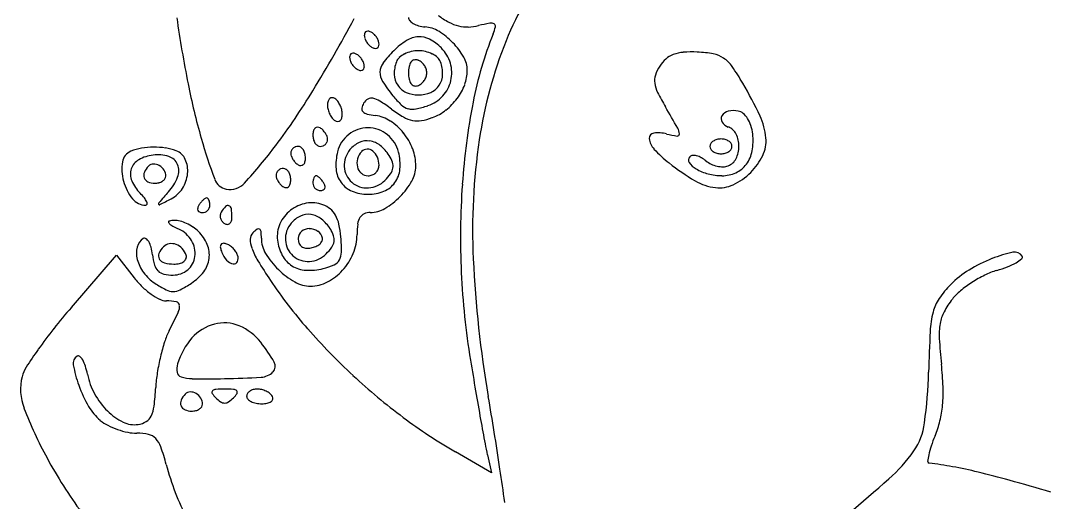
# Model space of a CAD drawing. Header units: millimetres. Extents: x 56222 to 3066687, y -650199 to -121287.
# Drawn here: x 140546.384 to 140548.127, y -185767.941 to -185767.122 of the extents above; entities that cross this region are included whole.
import ezdxf

# ---------------------------------------------------------------- set-up
doc = ezdxf.new("R2010")
doc.units = ezdxf.units.MM
doc.header["$MEASUREMENT"] = 0
doc.layers.add('$TD_AUDIT_GENERATED_(A0BDF17)', color=32, linetype='Continuous', lineweight=30)

msp = doc.modelspace()

# ---------------------------------------------------------------- linework, layer by layer
at = {"layer": '$TD_AUDIT_GENERATED_(A0BDF17)', "linetype": 'Continuous', "lineweight": 25, "ltscale": 2}
for p, q in [((140546.4704, -185767.6096), (140546.5469, -185767.5208)), ((140546.5469, -185767.5208), (140546.5773, -185767.5596)), ((140547.1844, -185767.8904), (140547.1231, -185767.855)), ((140547.1771, -185767.8599), (140547.1844, -185767.8904))]:
    msp.add_line(p, q, dxfattribs=at)
for centre, radius, start, end in [((140547.6478, -185767.3318), 0.4725, 139.4399, 158.2606), ((140548.9016, -185766.7897), 2.2759, 188.2802, 191.152), ((140544.4444, -185765.7616), 2.8506, 328.7212, 331.5653), ((140547.0513, -185767.1169), 0.00828, 180.0022, 221.7208), ((140547.0636, -185767.106), 0.0247, 221.7206, 240.2133), ((140547.0704, -185767.094), 0.0385, 240.2133, 254.9119), ((140547.1842, -185766.9907), 0.1527, 233.5254, 241.6159), ((140547.1459, -185767.0616), 0.0721, 241.6159, 255.7977), ((140547.2439, -185767.4562), 0.3353, 100.7662, 104.0914), ((140547.1833, -185767.1372), 0.0107, 60.5491, 100.766), ((140547.1863, -185767.132), 0.00463, 347.7958, 60.5492), ((140546.9773, -185767.1472), 0.00916, 153.1152, 180.0022), ((140546.9736, -185767.1454), 0.00501, 110.9073, 153.1151), ((140546.9742, -185767.147), 0.00673, 75.8431, 110.9072), ((140546.9717, -185767.1569), 0.017, 58.2847, 75.8433), ((140546.968, -185767.1629), 0.024, 43.5755, 58.2846), ((140546.9622, -185767.1684), 0.0321, 31.7196, 43.5754), ((140547.0755, -185767.0754), 0.0578, 254.9118, 265.7452), ((140547.0673, -185767.1843), 0.0514, 58.2123, 85.7452), ((140547.0282, -185767.2475), 0.1258, 44.0967, 58.2124), ((140547.1431, -185767.0728), 0.0605, 255.7977, 271.5017), ((140547.1425, -185767.0521), 0.0813, 271.5016, 284.0915), ((140547.7817, -185767.383), 0.6405, 158.1811, 169.0324), ((140547.1176, -185767.1171), 0.0748, 338.1812, 347.7958), ((140546.9841, -185767.1472), 0.016, 180.0022, 199.4895), ((140546.9972, -185767.1426), 0.0299, 199.4897, 211.7196), ((140546.999, -185767.1415), 0.0321, 211.7196, 223.5754), ((140546.9932, -185767.147), 0.024, 223.5755, 238.2846), ((140546.964, -185767.1673), 0.0299, 19.4897, 31.7196), ((140546.9839, -185767.1627), 0.00916, 333.1152, 0.0022), ((140546.9771, -185767.1627), 0.016, 0.0022, 19.4895), ((140547.107, -185767.2626), 0.1257, 122.2521, 135.0021), ((140547.0622, -185767.1917), 0.0419, 93.3064, 122.252), ((140547.0619, -185767.1861), 0.0363, 61.6384, 93.3064), ((140547.0383, -185767.2297), 0.0859, 45.0021, 61.6383), ((140547.0297, -185767.246), 0.1237, 29.8953, 44.0968), ((140547.9114, -185767.437), 0.7563, 158.2607, 171.4914), ((140546.9523, -185767.1847), 0.00916, 153.1152, 180.0022), ((140546.9486, -185767.1828), 0.00501, 110.9073, 153.1151), ((140546.9492, -185767.1844), 0.00673, 75.8431, 110.9072), ((140546.9467, -185767.1944), 0.017, 58.2847, 75.8433), ((140546.943, -185767.2004), 0.024, 43.5755, 58.2846), ((140546.9895, -185767.153), 0.017, 238.2847, 255.8433), ((140546.987, -185767.1629), 0.00673, 255.8431, 290.9072), ((140546.9876, -185767.1646), 0.00501, 290.9073, 333.1151), ((140547.1589, -185767.3145), 0.1992, 135.0021, 142.9932), ((140547.0553, -185767.2167), 0.042, 116.5673, 131.4122), ((140547.0597, -185767.2255), 0.0517, 103.1341, 116.5672), ((140547.0601, -185767.227), 0.0533, 90.0022, 103.1342), ((140547.0601, -185767.227), 0.0533, 76.8701, 90.0021), ((140547.0604, -185767.2255), 0.0517, 63.4371, 76.8702), ((140547.0648, -185767.2167), 0.042, 48.5921, 63.437), ((140547.056, -185767.2121), 0.0609, 16.552, 45.0022), ((140547.5072, -185767.2183), 0.0408, 110.4792, 131.3253), ((140547.5144, -185767.2376), 0.0614, 94.2244, 110.4792), ((140547.5255, -185767.3877), 0.212, 87.7582, 94.2243), ((140547.5264, -185767.3647), 0.1889, 79.446, 87.7582), ((140547.5526, -185767.2241), 0.0459, 55.6793, 79.446), ((140546.9592, -185767.1847), 0.016, 180.0022, 199.4895), ((140546.9722, -185767.1801), 0.0299, 199.4897, 211.7196), ((140546.9741, -185767.1789), 0.0321, 211.7196, 223.5754), ((140546.9372, -185767.2059), 0.0321, 31.7196, 43.5754), ((140546.939, -185767.2048), 0.0299, 19.4897, 31.7196), ((140546.9521, -185767.2002), 0.016, 0.0022, 19.4895), ((140547.0205, -185767.2102), 0.0258, 142.9932, 179.0221), ((140547.074, -185767.2122), 0.0551, 159.0085, 181.7029), ((140547.0397, -185767.199), 0.0183, 131.4122, 159.0085), ((140547.0633, -185767.2044), 0.0196, 144.4644, 168.6128), ((140547.0556, -185767.1989), 0.0102, 108.4132, 144.4645), ((140547.0556, -185767.1987), 0.00986, 71.5672, 108.4132), ((140547.0525, -185767.2078), 0.0195, 51.4767, 71.5671), ((140547.0481, -185767.2133), 0.0265, 35.5398, 51.4767), ((140547.048, -185767.2134), 0.0267, 19.6578, 35.5399), ((140547.0805, -185767.199), 0.0183, 20.9957, 48.592), ((140547.0461, -185767.2122), 0.0551, 358.3014, 20.9958), ((140547.0593, -185767.2111), 0.0574, 346.8044, 16.5519), ((140547.0974, -185767.2071), 0.0456, 0.0022, 29.8953), ((140547.5165, -185767.2288), 0.0548, 131.3253, 148.0169), ((140547.5459, -185767.234), 0.0579, 35.2987, 55.6793), ((140546.9683, -185767.1845), 0.024, 223.5755, 238.2846), ((140546.9646, -185767.1905), 0.017, 238.2847, 255.8433), ((140546.962, -185767.2004), 0.00673, 255.8431, 290.9072), ((140546.9627, -185767.202), 0.00501, 290.9073, 333.1151), ((140546.959, -185767.2002), 0.00916, 333.1152, 0.0022), ((140547.0234, -185767.2102), 0.0288, 179.0221, 212.4494), ((140547.0538, -185767.2128), 0.0348, 181.7029, 213.6921), ((140547.0968, -185767.2112), 0.0537, 168.6129, 180.0021), ((140547.0968, -185767.2112), 0.0537, 180.0022, 191.3914), ((140547.0542, -185767.2112), 0.0201, 0.0022, 19.6577), ((140547.0542, -185767.2112), 0.0201, 340.3466, 0.0021), ((140547.0664, -185767.2128), 0.0348, 326.3121, 358.3014), ((140547.0743, -185767.2071), 0.0687, 339.4724, 0.0021), ((140547.491, -185767.2246), 0.0298, 161.6214, 187.9095), ((140547.531, -185767.2379), 0.072, 148.0169, 161.6215), ((140547.285, -185767.4187), 0.3774, 30.1971, 35.2988), ((140547.7496, -185767.0168), 1.1017, 191.152, 196.0931), ((140547.2219, -185767.084), 0.2639, 212.4493, 219.001), ((140547.053, -185767.2133), 0.0339, 213.6922, 246.2214), ((140547.0633, -185767.2179), 0.0196, 191.3915, 215.5399), ((140547.0556, -185767.2234), 0.0102, 215.5398, 251.5911), ((140547.0556, -185767.2237), 0.00986, 251.591, 288.4371), ((140547.0525, -185767.2146), 0.0195, 288.4372, 308.5275), ((140547.0481, -185767.209), 0.0265, 308.5276, 324.4645), ((140547.048, -185767.2089), 0.0267, 324.4644, 340.3465), ((140547.0672, -185767.2133), 0.0339, 293.7829, 326.312), ((140547.0588, -185767.211), 0.058, 317.2309, 346.8044), ((140547.0488, -185767.1976), 0.096, 323.4954, 339.4724), ((140547.5127, -185767.2216), 0.0517, 187.9095, 206.2824), ((140547.0011, -185767.5839), 0.7059, 25.0952, 30.1971), ((140545.9074, -185766.6503), 1.1388, 323.0776, 328.7212), ((140547.1353, -185767.1541), 0.1526, 219.001, 226.8383), ((140547.0601, -185767.1972), 0.0515, 246.2214, 270.0022), ((140547.0601, -185767.1972), 0.0515, 270.0021, 293.7828), ((140547.0555, -185767.2079), 0.0625, 289.2765, 317.231), ((140547.8024, -185767.0785), 0.3748, 206.2824, 210.5433), ((140546.9298, -185767.2659), 0.0242, 164.1432, 180.002), ((140546.9384, -185767.2659), 0.0328, 180.0022, 193.6556), ((140546.9154, -185767.2618), 0.00915, 131.4134, 164.1433), ((140546.9132, -185767.2594), 0.00591, 88.3507, 131.4133), ((140546.9131, -185767.263), 0.00955, 58.2846, 88.3507), ((140546.9088, -185767.2701), 0.0178, 37.4399, 58.2847), ((140546.8938, -185767.2815), 0.0366, 25.2758, 37.4399), ((140546.8902, -185767.2832), 0.0407, 13.6556, 25.2758), ((140546.9862, -185767.2749), 0.0227, 147.9744, 170.0904), ((140546.985, -185767.2741), 0.0213, 120.5216, 147.9744), ((140546.9803, -185767.266), 0.0119, 78.0998, 120.5217), ((140546.9754, -185767.2891), 0.0355, 57.3115, 78.0997), ((140546.7994, -185767.5633), 0.3614, 53.5254, 57.3116), ((140547.0502, -185767.2449), 0.0282, 226.8382, 254.2215), ((140547.025, -185767.1209), 0.1547, 281.5152, 289.2765), ((140547.0442, -185767.1942), 0.1016, 307.9777, 323.4953), ((140548.287, -185767.4809), 1.1552, 169.0323, 176.0102), ((140546.9461, -185767.264), 0.0407, 193.6556, 205.2758), ((140546.9424, -185767.2658), 0.0366, 205.2758, 217.4399), ((140546.8978, -185767.2813), 0.0328, 0.0022, 13.6556), ((140546.9065, -185767.2813), 0.0242, 344.1432, 0.002), ((140546.9706, -185767.2721), 0.00691, 170.0904, 223.69), ((140546.9766, -185767.2665), 0.0151, 223.69, 255.6801), ((140547.002, -185767.1667), 0.1181, 255.6801, 262.7052), ((140546.9793, -185767.3439), 0.0606, 57.0381, 82.7051), ((140547.1465, -185767.0938), 0.2225, 233.5255, 239.7843), ((140547.0608, -185767.241), 0.0522, 239.7843, 258.1597), ((140547.0503, -185767.2447), 0.0283, 254.2216, 281.5152), ((140547.0521, -185767.2042), 0.0889, 290.8189, 307.9776), ((140545.015, -185768.7233), 2.8616, 29.7064, 30.5433), ((140547.5838, -185767.2893), 0.00962, 148.2437, 214.0973), ((140547.5904, -185767.2933), 0.0173, 103.1126, 148.2437), ((140547.5957, -185767.3161), 0.0407, 79.2731, 103.1127), ((140547.5998, -185767.2944), 0.0186, 49.8052, 79.2731), ((140547.5875, -185767.309), 0.0377, 32.4238, 49.8053), ((140547.5405, -185767.3313), 0.1103, 4.9905, 25.0952), ((140546.8884, -185767.3095), 0.00595, 89.9762, 133.2606), ((140546.8884, -185767.3125), 0.00903, 58.2846, 89.9762), ((140546.9275, -185767.2772), 0.0178, 217.4399, 238.2847), ((140546.9232, -185767.2842), 0.00955, 238.2846, 268.3507), ((140546.9231, -185767.2879), 0.00591, 268.3507, 311.4133), ((140546.9209, -185767.2855), 0.00915, 311.4134, 344.1433), ((140546.961, -185767.3722), 0.0943, 38.6119, 57.0381), ((140547.0583, -185767.2526), 0.0403, 258.1597, 279.8079), ((140547.0482, -185767.1942), 0.0996, 279.8078, 290.8189), ((140547.5946, -185767.282), 0.0227, 214.0974, 249.0085), ((140547.5777, -185767.3262), 0.0247, 26.3475, 69.0085), ((140547.5753, -185767.3167), 0.052, 17.7446, 32.4238), ((140547.5537, -185767.3236), 0.0748, 6.5631, 17.7445), ((140546.9071, -185767.3166), 0.0264, 164.871, 180.0021), ((140546.9109, -185767.3166), 0.0302, 180.0022, 194.258), ((140546.8911, -185767.3123), 0.00984, 133.2606, 164.8711), ((140546.8799, -185767.3263), 0.0253, 44.3651, 58.2846), ((140546.8751, -185767.331), 0.0319, 32.6795, 44.3651), ((140546.8776, -185767.3294), 0.029, 20.4918, 32.6794), ((140546.8912, -185767.3243), 0.0145, 0.0021, 20.4918), ((140546.9748, -185767.3583), 0.0539, 128.0938, 165.9128), ((140546.9741, -185767.3574), 0.0528, 89.6827, 128.0938), ((140546.9741, -185767.3579), 0.0533, 51.5047, 89.6827), ((140546.9732, -185767.3591), 0.0547, 14.0914, 51.5047), ((140546.9556, -185767.3765), 0.1012, 20.8448, 38.6118), ((140547.4607, -185767.322), 0.00851, 96.7608, 184.9174), ((140547.4667, -185767.3723), 0.0592, 75.3472, 96.7609), ((140547.5185, -185767.1743), 0.1455, 255.3471, 262.4305), ((140547.4998, -185767.315), 0.00358, 262.4305, 2.6069), ((140547.4819, -185767.3158), 0.0215, 2.6069, 29.7063), ((140547.558, -185767.3359), 0.0466, 359.8016, 26.3475), ((140547.5321, -185767.3261), 0.0965, 349.4794, 6.5631), ((140546.6111, -185767.4622), 0.1248, 90.5158, 99.9203), ((140546.6111, -185767.4621), 0.1247, 81.1075, 90.5157), ((140547.6459, -185767.0467), 0.9938, 196.0931, 200.3344), ((140546.1501, -185766.8327), 0.8352, 317.3755, 323.0776), ((140546.8555, -185767.3487), 0.0126, 111.254, 133.2605), ((140546.8557, -185767.3492), 0.0132, 90.0022, 111.2539), ((140546.8557, -185767.3444), 0.00832, 55.065, 90.0022), ((140546.8518, -185767.35), 0.0151, 32.6794, 55.0652), ((140546.9024, -185767.3188), 0.0215, 194.258, 212.6794), ((140546.897, -185767.3222), 0.0151, 212.6794, 235.0652), ((140546.8932, -185767.3278), 0.00832, 235.065, 270.0022), ((140546.8932, -185767.3229), 0.0132, 270.0022, 291.2539), ((140546.8934, -185767.3235), 0.0126, 291.254, 313.2605), ((140546.8938, -185767.324), 0.0119, 313.2605, 335.9284), ((140546.8947, -185767.3243), 0.011, 335.9285, 0.0022), ((140546.9784, -185767.3704), 0.0451, 114.797, 140.3119), ((140546.9728, -185767.3583), 0.0317, 81.6038, 114.797), ((140546.972, -185767.3638), 0.0373, 51.4999, 81.6039), ((140546.9532, -185767.3874), 0.0675, 32.2025, 51.5), ((140548.1914, -185767.4788), 1.0394, 171.4914, 182.6619), ((140547.4819, -185767.3202), 0.0298, 184.9174, 223.3227), ((140547.5638, -185767.3361), 0.00858, 146.2837, 180.0021), ((140547.5638, -185767.3361), 0.00858, 180.0022, 213.7206), ((140547.5689, -185767.3394), 0.0147, 123.6923, 146.2836), ((140547.572, -185767.3442), 0.0203, 104.8445, 123.6923), ((140547.574, -185767.3515), 0.028, 90.002, 104.8445), ((140547.574, -185767.3515), 0.028, 75.1598, 90.0022), ((140547.5759, -185767.3442), 0.0203, 56.312, 75.1598), ((140547.5791, -185767.3394), 0.0147, 33.7206, 56.312), ((140547.5841, -185767.3361), 0.00858, 0.0022, 33.7206), ((140547.5841, -185767.3361), 0.00858, 326.2837, 0.0021), ((140547.5578, -185767.3359), 0.0468, 333.3268, 359.8016), ((140547.5935, -185767.3267), 0.0571, 334.3589, 4.9904), ((140546.5803, -185767.3661), 0.0234, 111.9766, 171.093), ((140546.605, -185767.4275), 0.0896, 99.9203, 111.9766), ((140546.6165, -185767.4147), 0.0642, 96.5839, 119.284), ((140546.6167, -185767.4159), 0.0655, 72.9717, 96.584), ((140546.6166, -185767.4269), 0.0892, 69.0085, 81.1075), ((140546.6289, -185767.3761), 0.0238, 22.8543, 72.9717), ((140546.6386, -185767.3697), 0.0279, 24.5049, 69.0086), ((140546.8542, -185767.3478), 0.011, 155.9285, 180.0022), ((140546.8577, -185767.3478), 0.0145, 180.0021, 200.4918), ((140546.8713, -185767.3428), 0.029, 200.4918, 212.6794), ((140546.855, -185767.3482), 0.0119, 133.2605, 155.9284), ((140546.8464, -185767.3534), 0.0215, 14.258, 32.6794), ((140546.8379, -185767.3556), 0.0302, 0.0022, 14.258), ((140546.8418, -185767.3556), 0.0264, 344.871, 0.0021), ((140547.0106, -185767.3673), 0.0907, 165.9129, 184.5627), ((140546.9762, -185767.3686), 0.0422, 140.312, 182.6108), ((140546.9834, -185767.3645), 0.0279, 135.0021, 164.3642), ((140546.973, -185767.3542), 0.0133, 90.9181, 135.0022), ((140546.9731, -185767.3564), 0.0156, 51.6881, 90.9181), ((140546.9671, -185767.3639), 0.0251, 22.4072, 51.6882), ((140546.9572, -185767.3681), 0.0359, 0.0021, 22.4072), ((140546.9632, -185767.3811), 0.0557, 18.9289, 32.2026), ((140546.9408, -185767.3672), 0.0882, 355.1132, 14.0914), ((140546.9738, -185767.3696), 0.0818, 0.0021, 20.8448), ((140547.6399, -185767.1712), 0.247, 223.3226, 231.4152), ((140547.5263, -185767.3591), 0.00759, 135.0022, 214.3843), ((140547.5262, -185767.359), 0.00744, 94.057, 135.0021), ((140547.5272, -185767.3735), 0.0221, 75.8335, 94.0572), ((140547.5243, -185767.385), 0.0339, 61.2275, 75.8335), ((140547.5166, -185767.3992), 0.05, 50.312, 61.2275), ((140547.5689, -185767.3327), 0.0147, 213.7206, 236.312), ((140547.572, -185767.328), 0.0203, 236.312, 255.1598), ((140547.574, -185767.3206), 0.028, 255.1598, 270.0022), ((140547.574, -185767.3206), 0.028, 270.002, 284.8445), ((140547.5759, -185767.328), 0.0203, 284.8445, 303.6923), ((140547.5791, -185767.3327), 0.0147, 303.6923, 326.2836), ((140547.5728, -185767.3336), 0.0551, 323.487, 349.4794), ((140547.5499, -185767.3057), 0.1055, 315.0022, 334.3589), ((140546.6337, -185767.3744), 0.0775, 171.093, 195.4042), ((140546.5988, -185767.3831), 0.028, 119.284, 161.4592), ((140546.6245, -185767.3929), 0.0327, 135.0022, 156.6813), ((140546.6102, -185767.3786), 0.0125, 91.7217, 135.0021), ((140546.6104, -185767.385), 0.0189, 59.9601, 91.7218), ((140546.6083, -185767.3886), 0.023, 31.7451, 59.9599), ((140546.6248, -185767.3778), 0.0282, 337.9115, 22.8543), ((140546.6217, -185767.3774), 0.0464, 354.1356, 24.5049), ((140546.8737, -185767.3412), 0.0319, 212.6795, 224.3651), ((140546.869, -185767.3458), 0.0253, 224.3651, 238.2846), ((140546.8604, -185767.3596), 0.00903, 238.2846, 269.9762), ((140546.8604, -185767.3627), 0.00595, 269.9762, 313.2606), ((140546.8578, -185767.3599), 0.00984, 313.2606, 344.8711), ((140546.9715, -185767.3688), 0.0375, 182.6109, 228.784), ((140546.9824, -185767.3642), 0.0269, 164.3642, 194.5913), ((140546.9771, -185767.3656), 0.0215, 194.5913, 229.1984), ((140546.9759, -185767.3681), 0.0172, 336.4302, 0.0021), ((140546.9935, -185767.369), 0.0234, 324.7796, 350.5263), ((140546.9968, -185767.3696), 0.0201, 350.5263, 18.9289), ((140547.004, -185767.3696), 0.0515, 330.5853, 0.0022), ((140547.7222, -185767.068), 0.3789, 231.4151, 239.5062), ((140547.55, -185767.3429), 0.0363, 214.3844, 239.5307), ((140547.5739, -185767.3301), 0.0397, 230.3119, 245.0736), ((140547.5783, -185767.3205), 0.0503, 245.0736, 257.44), ((140547.5774, -185767.3246), 0.0461, 257.44, 270.3049), ((140547.5775, -185767.3463), 0.0244, 270.3049, 290.9958), ((140547.5773, -185767.3457), 0.025, 290.9957, 333.3268), ((140547.5805, -185767.3393), 0.0456, 294.3796, 323.4869), ((140546.5994, -185767.3833), 0.0287, 161.4592, 203.0026), ((140546.6061, -185767.385), 0.0127, 156.6813, 200.4648), ((140546.6053, -185767.3853), 0.0118, 200.4648, 246.3377), ((140546.6112, -185767.3868), 0.0197, 0.0021, 31.7452), ((140546.6231, -185767.3868), 0.00769, 324.3521, 0.0021), ((140546.5707, -185767.3558), 0.0866, 318.4101, 337.9115), ((140546.6095, -185767.3761), 0.0587, 327.6882, 354.1357), ((140546.8292, -185767.3853), 0.011, 155.9285, 180.0022), ((140546.8327, -185767.3853), 0.0145, 180.0021, 200.4918), ((140546.8463, -185767.3802), 0.029, 200.4918, 212.6794), ((140546.8301, -185767.3857), 0.0119, 133.2605, 155.9284), ((140546.8305, -185767.3862), 0.0126, 111.254, 133.2605), ((140546.8307, -185767.3867), 0.0132, 90.0022, 111.2539), ((140546.8307, -185767.3819), 0.00832, 55.065, 90.0022), ((140546.8268, -185767.3874), 0.0151, 32.6794, 55.0652), ((140546.8215, -185767.3909), 0.0215, 14.258, 32.6794), ((140546.813, -185767.393), 0.0302, 0.0022, 14.258), ((140546.898, -185767.3966), 0.0171, 156.2054, 170.3439), ((140546.8916, -185767.3938), 0.0101, 137.6504, 156.2054), ((140546.8862, -185767.3889), 0.00285, 90.0021, 137.6504), ((140546.8862, -185767.3907), 0.00464, 55.4493, 90.0021), ((140546.8721, -185767.4112), 0.0295, 46.644, 55.4492), ((140546.8659, -185767.4177), 0.0385, 38.4797, 46.6439), ((140546.9657, -185767.3708), 0.0457, 184.5627, 215.6952), ((140546.9744, -185767.3688), 0.0172, 229.1983, 270.0022), ((140546.9744, -185767.3667), 0.0193, 270.0021, 291.7121), ((140546.9745, -185767.3672), 0.0188, 291.7122, 313.8525), ((140546.975, -185767.3676), 0.0182, 313.8525, 336.4303), ((140546.9423, -185767.3329), 0.0861, 315.0022, 324.7796), ((140546.9832, -185767.3708), 0.0456, 324.0139, 355.1131), ((140547.573, -185767.3037), 0.0817, 239.5307, 255.3759), ((140547.5762, -185767.2914), 0.0944, 255.3758, 269.5898), ((140547.576, -185767.3294), 0.0565, 269.5897, 294.3796), ((140547.5498, -185767.3057), 0.1056, 295.2222, 315.0021), ((140546.6408, -185767.3725), 0.0849, 195.4042, 218.4052), ((140546.6349, -185767.3682), 0.0672, 203.0026, 225.0021), ((140546.6121, -185767.3698), 0.0288, 246.3377, 270.0021), ((140546.6121, -185767.3688), 0.0298, 270.0021, 283.9307), ((140546.6142, -185767.3774), 0.0209, 283.9307, 302.1032), ((140546.6177, -185767.3829), 0.0144, 302.1031, 324.3522), ((140546.6172, -185767.381), 0.0496, 297.6905, 327.6881), ((140546.7384, -185767.3831), 0.0259, 200.3343, 258.9681), ((140546.7399, -185767.3755), 0.0337, 258.9681, 317.3756), ((140546.8487, -185767.3787), 0.0319, 212.6795, 224.3651), ((140546.844, -185767.3833), 0.0253, 224.3651, 238.2846), ((140546.8355, -185767.3971), 0.00903, 238.2846, 269.9762), ((140546.8355, -185767.4002), 0.00595, 269.9762, 313.2606), ((140546.8328, -185767.3974), 0.00984, 313.2606, 344.8711), ((140546.8168, -185767.393), 0.0264, 344.871, 0.0021), ((140546.9092, -185767.3985), 0.0285, 170.3439, 180.0021), ((140546.8924, -185767.3985), 0.0117, 180.0022, 203.9906), ((140546.8932, -185767.3982), 0.0127, 203.9905, 226.6438), ((140546.8937, -185767.3977), 0.0133, 226.6439, 248.6737), ((140546.8573, -185767.4246), 0.0496, 31.7197, 38.4798), ((140546.8961, -185767.4052), 0.00534, 294.8786, 336.2055), ((140546.886, -185767.4068), 0.0157, 12.8337, 31.7196), ((140546.8951, -185767.4048), 0.00647, 336.2055, 12.8338), ((140546.9628, -185767.373), 0.0421, 215.6952, 248.4482), ((140546.9725, -185767.3677), 0.039, 228.784, 273.8309), ((140546.9721, -185767.3627), 0.044, 273.8309, 315.0021), ((140546.9858, -185767.3727), 0.0424, 291.5206, 324.0138), ((140546.9383, -185767.3325), 0.127, 315.5881, 330.5853), ((140548.4302, -185767.4909), 1.2987, 176.0102, 182.6352), ((140547.5748, -185767.3184), 0.0884, 239.5062, 263.3604), ((140547.571, -185767.3507), 0.0558, 263.3604, 295.2222), ((140546.5968, -185767.4074), 0.0286, 218.4053, 270.0021), ((140546.5143, -185767.4889), 0.1034, 39.1825, 45.002), ((140546.5706, -185767.443), 0.0307, 24.8244, 39.1825), ((140549.3704, -185769.8406), 3.6567, 138.4101, 138.7967), ((140545.533, -185765.3152), 2.3826, 297.1602, 297.6905), ((140546.7144, -185767.4487), 0.0295, 124.555, 133.3603), ((140546.7003, -185767.4282), 0.00464, 90.0021, 124.555), ((140546.7003, -185767.4264), 0.00285, 42.3539, 90.0021), ((140546.6949, -185767.4313), 0.0101, 23.7989, 42.3539), ((140546.8939, -185767.3972), 0.0139, 248.6738, 270.0021), ((140546.8939, -185767.4005), 0.0105, 270.0022, 294.8786), ((140546.9744, -185767.3436), 0.0737, 248.4482, 270.0021), ((140546.9744, -185767.3437), 0.0736, 270.0021, 291.5206), ((140546.9391, -185767.3333), 0.1259, 300.5409, 315.5881), ((140546.5968, -185767.4338), 0.00228, 270.0022, 349.1066), ((140546.5924, -185767.4329), 0.00673, 349.1066, 24.8245), ((140546.621, -185767.4334), 0.00244, 138.7965, 202.2118), ((140546.62, -185767.4339), 0.00137, 202.2121, 297.1603), ((140546.6914, -185767.4422), 0.00647, 167.1704, 203.7988), ((140546.7004, -185767.4443), 0.0157, 148.2847, 167.1706), ((140546.7292, -185767.4621), 0.0496, 141.5245, 148.2846), ((140546.7206, -185767.4552), 0.0385, 133.3604, 141.5246), ((140546.6932, -185767.4357), 0.0127, 313.3605, 336.0138), ((140546.6885, -185767.4341), 0.0171, 9.6604, 23.7988), ((140546.6941, -185767.436), 0.0117, 336.0137, 0.0021), ((140546.6773, -185767.436), 0.0285, 0.0022, 9.6604), ((140546.7762, -185767.4793), 0.0602, 136.7259, 148.2846), ((140546.7362, -185767.4415), 0.00511, 66.6854, 136.7259), ((140546.7355, -185767.4431), 0.0068, 9.0307, 66.6853), ((140546.6574, -185767.4555), 0.0859, 0.0022, 9.0308), ((140546.8803, -185767.4928), 0.061, 100.2139, 127.9448), ((140546.8791, -185767.486), 0.0541, 69.8503, 100.2139), ((140546.8829, -185767.4756), 0.043, 50.5464, 69.8503), ((140546.8865, -185767.4712), 0.0374, 29.0888, 50.5464), ((140546.9783, -185767.3997), 0.0488, 270.0021, 300.5409), ((140546.6904, -185767.4427), 0.00534, 203.7988, 245.1257), ((140546.6926, -185767.438), 0.0105, 245.1257, 270.0021), ((140546.6926, -185767.4346), 0.0139, 270.0021, 291.3305), ((140546.6928, -185767.4352), 0.0133, 291.3306, 313.3603), ((140546.7371, -185767.4544), 0.0139, 173.0254, 195.7963), ((140546.7357, -185767.4542), 0.0125, 148.2847, 173.0254), ((140546.7382, -185767.4541), 0.015, 195.7962, 217.6165), ((140546.7174, -185767.4555), 0.0259, 344.5712, 0.0021), ((140546.8799, -185767.4923), 0.0604, 127.9449, 155.8576), ((140546.8785, -185767.4954), 0.0451, 114.797, 140.3119), ((140546.8729, -185767.4832), 0.0317, 81.6038, 114.797), ((140546.8721, -185767.4887), 0.0373, 51.4999, 81.6039), ((140546.8532, -185767.5124), 0.0675, 32.2025, 51.5), ((140546.8699, -185767.4805), 0.0564, 12.2933, 29.0888), ((140546.985, -185767.4715), 0.0285, 148.878, 172.8007), ((140546.9737, -185767.4647), 0.0152, 113.2746, 148.878), ((140546.9783, -185767.4754), 0.0269, 90.0021, 113.2746), ((140546.6373, -185767.4647), 0.00183, 102.068, 207.8595), ((140546.6441, -185767.4611), 0.00955, 207.8597, 241.7604), ((140546.6476, -185767.5131), 0.0513, 92.3111, 102.0682), ((140546.8046, -185767.1624), 0.3487, 241.7604, 244.2911), ((140546.6468, -185767.4926), 0.0308, 74.5452, 92.3111), ((140546.6314, -185767.522), 0.0504, 30.8906, 64.2911), ((140546.6357, -185767.5328), 0.0725, 65.1726, 74.5451), ((140546.6326, -185767.5395), 0.0798, 56.1332, 65.1726), ((140546.6434, -185767.5234), 0.0605, 45.002, 56.1332), ((140546.7391, -185767.4534), 0.0161, 217.6165, 238.2846), ((140546.7355, -185767.4591), 0.00939, 238.2848, 269.2846), ((140546.7355, -185767.4625), 0.00602, 269.2845, 312.4906), ((140546.733, -185767.4598), 0.0097, 312.4906, 344.5711), ((140546.8227, -185767.5271), 0.0622, 126.2097, 135.0021), ((140546.7881, -185767.4799), 0.00375, 58.2593, 126.2097), ((140546.7873, -185767.4813), 0.00543, 5.8549, 58.2592), ((140546.8727, -185767.489), 0.0525, 155.8577, 186.8626), ((140546.8762, -185767.4935), 0.0422, 140.312, 182.6108), ((140546.8748, -185767.4974), 0.0216, 90.2397, 128.9675), ((140546.8748, -185767.5013), 0.0254, 55.3133, 90.2397), ((140546.8633, -185767.506), 0.0557, 18.9289, 32.2026), ((140546.7599, -185767.5044), 0.169, 4.887, 12.2932), ((140547.0995, -185767.486), 0.1438, 172.8006, 180.0022), ((140546.6047, -185767.5125), 0.0232, 121.7196, 166.4368), ((140546.5948, -185767.4965), 0.00439, 56.2441, 121.7197), ((140546.589, -185767.5052), 0.0148, 29.7078, 56.2442), ((140546.6359, -185767.5309), 0.0711, 23.1982, 45.0022), ((140546.7895, -185767.4939), 0.0153, 135.0022, 179.2962), ((140546.8158, -185767.4942), 0.0416, 179.2962, 200.3414), ((140546.6823, -185767.4921), 0.1109, 0.0021, 5.8549), ((140546.8435, -185767.4921), 0.0503, 180.0022, 210.9768), ((140546.8946, -185767.4864), 0.0745, 186.8626, 207.8998), ((140546.8716, -185767.4937), 0.0375, 182.6109, 228.784), ((140546.8706, -185767.4922), 0.0149, 128.9675, 180.0022), ((140546.8792, -185767.4922), 0.0235, 180.0021, 200.6386), ((140546.8787, -185767.4957), 0.0187, 11.3074, 55.3133), ((140546.8895, -185767.4935), 0.00755, 332.0378, 11.3074), ((140546.8969, -185767.4945), 0.0201, 350.5263, 18.9289), ((140546.6454, -185767.5142), 0.2839, 359.688, 4.887), ((140546.8718, -185767.486), 0.0839, 337.6741, 0.0022), ((140546.6242, -185767.5172), 0.0433, 166.4369, 194.5327), ((140546.5683, -185767.517), 0.0387, 14.3959, 29.7077), ((140546.5139, -185767.531), 0.0948, 6.5595, 14.3959), ((140546.6531, -185767.5327), 0.0369, 135.0022, 156.3117), ((140546.6397, -185767.5193), 0.018, 99.5592, 135.0022), ((140546.6404, -185767.5235), 0.0222, 69.2766, 99.5591), ((140546.6385, -185767.5283), 0.0275, 42.5338, 69.2766), ((140546.6355, -185767.5311), 0.0316, 18.4371, 42.5338), ((140546.6385, -185767.5178), 0.0422, 352.7206, 30.8906), ((140546.6599, -185767.5206), 0.045, 352.4676, 23.1982), ((140546.7318, -185767.5067), 0.0083, 153.9503, 190.6143), ((140546.7685, -185767.4998), 0.0456, 190.6144, 200.9958), ((140546.728, -185767.5049), 0.00415, 96.2846, 153.9503), ((140546.729, -185767.5137), 0.013, 71.5671, 96.2847), ((140546.7253, -185767.5248), 0.0247, 55.8694, 71.5672), ((140546.7165, -185767.5377), 0.0404, 45.0104, 55.8695), ((140546.7165, -185767.5377), 0.0404, 34.1502, 45.0104), ((140546.8955, -185767.4647), 0.1266, 200.3415, 211.2456), ((140546.8691, -185767.496), 0.0128, 200.6387, 233.1925), ((140546.87, -185767.4949), 0.0142, 233.1925, 263.7365), ((140546.8718, -185767.4786), 0.0306, 263.7366, 280.9028), ((140546.8701, -185767.4699), 0.0394, 280.9029, 293.3849), ((140546.8754, -185767.4822), 0.026, 293.3848, 310.44), ((140546.8814, -185767.4892), 0.0168, 310.44, 332.0378), ((140546.8424, -185767.4578), 0.0861, 315.0022, 324.7796), ((140546.8936, -185767.494), 0.0234, 324.7796, 350.5263), ((140546.6447, -185767.5119), 0.0644, 194.5327, 216.884), ((140546.717, -185767.5076), 0.1096, 186.5594, 195.8779), ((140546.6288, -185767.522), 0.0105, 156.3116, 210.6667), ((140546.6321, -185767.5201), 0.0143, 210.6668, 255.0811), ((140546.6551, -185767.5226), 0.011, 305.1364, 337.6804), ((140546.6577, -185767.5237), 0.00817, 337.6805, 18.4371), ((140546.6453, -185767.5186), 0.0354, 310.0894, 352.7206), ((140546.6572, -185767.5203), 0.0477, 322.8152, 352.4676), ((140546.764, -185767.5015), 0.0408, 200.9958, 222.9612), ((140546.7492, -185767.5154), 0.0206, 222.9613, 259.633), ((140546.7295, -185767.5289), 0.0246, 18.437, 34.1502), ((140546.7385, -185767.5259), 0.0152, 337.2652, 18.4371), ((140547.5076, -185767.0933), 0.8425, 211.2456, 213.935), ((140546.9172, -185767.4478), 0.1362, 210.9768, 225.6966), ((140546.8694, -185767.4997), 0.046, 207.8998, 238.0893), ((140546.8725, -185767.4926), 0.039, 228.784, 273.8309), ((140546.8722, -185767.4876), 0.044, 273.8309, 315.0021), ((140546.9089, -185767.5195), 0.0194, 294.0091, 330.7234), ((140546.9019, -185767.5156), 0.0273, 330.7234, 359.688), ((140546.8581, -185767.4804), 0.0986, 317.899, 337.6741), ((140549.0321, -185767.4398), 1.881, 182.6619, 189.8271), ((140548.128, -185767.7619), 0.2532, 111.6928, 121.5926), ((140548.1153, -185767.7299), 0.2187, 101.9124, 111.6928), ((140548.0731, -185767.5302), 0.0146, 31.7197, 101.9123), ((140548.0438, -185767.478), 0.064, 299.6053, 309.8057), ((140548.0825, -185767.5244), 0.00362, 309.8056, 31.7196), ((140546.6337, -185767.5313), 0.023, 195.8779, 225.5263), ((140546.6317, -185767.5334), 0.0201, 225.5264, 257.9601), ((140546.6444, -185767.474), 0.062, 255.081, 270.0022), ((140546.6433, -185767.5163), 0.0384, 270.0022, 310.0893), ((140546.6444, -185767.4915), 0.0445, 270.0022, 282.6097), ((140546.6496, -185767.5149), 0.0205, 282.6096, 305.1363), ((140546.7466, -185767.5293), 0.00639, 259.6329, 337.2652), ((140546.9181, -185767.4469), 0.1375, 225.6966, 240.3644), ((140546.8719, -185767.4958), 0.0507, 238.0894, 266.5538), ((140546.8746, -185767.4497), 0.0968, 266.5538, 284.0914), ((140546.8706, -185767.4334), 0.1136, 284.0915, 294.0091), ((140546.8635, -185767.4852), 0.0914, 297.3059, 317.899), ((140548.0838, -185767.6901), 0.1689, 121.5926, 135.0022), ((140548.0815, -185767.6765), 0.1354, 106.6808, 116.0896), ((140547.9746, -185767.3197), 0.2372, 286.6807, 291.363), ((140548.0204, -185767.4369), 0.1113, 291.3629, 299.6054), ((140546.69, -185767.4714), 0.1431, 218.0495, 226.0695), ((140546.6534, -185767.5054), 0.0753, 216.884, 236.7683), ((140546.6433, -185767.4787), 0.076, 257.9601, 270.0022), ((140546.6291, -185767.4989), 0.083, 303.236, 322.8153), ((140547.492, -185767.1038), 0.8238, 213.935, 221.1673), ((140548.4103, -185767.4918), 1.2788, 182.6352, 189.3374), ((140548.1162, -185767.7473), 0.2142, 116.0897, 122.7621), ((140546.6833, -185767.4783), 0.1335, 226.0695, 234.5178), ((140546.7362, -185767.3789), 0.2265, 236.7683, 242.3918), ((140546.6433, -185767.5565), 0.026, 242.3918, 270.0022), ((140546.6433, -185767.5565), 0.026, 270.0021, 297.6124), ((140546.5504, -185767.3789), 0.2265, 297.6125, 303.2359), ((140546.8766, -185767.5198), 0.0536, 240.3644, 270.0022), ((140546.8766, -185767.5107), 0.0627, 270.0022, 297.3059), ((140548.0811, -185767.6874), 0.165, 135.0021, 145.7898), ((140548.0395, -185767.6525), 0.0922, 129.5333, 141.8136), ((140548.1109, -185767.7391), 0.2044, 122.7621, 129.5334), ((140546.6682, -185767.4996), 0.1074, 234.5177, 243.5971), ((140546.6318, -185767.5729), 0.0255, 243.5971, 270.0021), ((140546.6318, -185767.6856), 0.0872, 78.6659, 90.0021), ((140548.0044, -185767.6352), 0.0723, 145.7898, 165.773), ((140548.0792, -185767.6838), 0.1427, 141.8136, 152.1157), ((140547.3234, -185768.3437), 1.1254, 139.2844, 141.6694), ((140546.6476, -185767.6067), 0.00673, 5.2711, 78.6659), ((140546.6317, -185767.6082), 0.0226, 334.6181, 5.271), ((140548.0113, -185767.6479), 0.066, 152.1158, 170.4607), ((140545.7177, -185767.1745), 1.0343, 332.6577, 334.6181), ((140548.0999, -185767.6594), 0.1708, 165.773, 176.9876), ((140547.1195, -185768.1825), 0.8655, 141.6694, 144.5735), ((140546.7424, -185767.7043), 0.1192, 152.6578, 162.2968), ((140546.7324, -185767.7114), 0.0758, 104.5687, 138.7976), ((140546.7301, -185767.7026), 0.0667, 67.5512, 104.5687), ((140546.7209, -185767.725), 0.0909, 38.1907, 67.5512), ((140547.6641, -185766.9533), 1.0523, 221.1672, 227.1865), ((140550.4644, -185767.7839), 2.5385, 176.9875, 178.5503), ((140548.0602, -185767.6561), 0.1155, 170.4606, 183.2209), ((140546.952, -185767.7713), 0.3393, 162.2967, 166.7135), ((140546.7654, -185767.7403), 0.1197, 138.7975, 163.1093), ((140546.5741, -185767.8405), 0.2776, 29.7588, 38.1908), ((140548.808, -185767.614), 0.8645, 183.2209, 186.1147), ((140547.0787, -185768.1535), 0.8154, 144.5735, 147.1515), ((140546.4879, -185767.7047), 0.0144, 121.7196, 190.3106), ((140546.4823, -185767.6956), 0.00368, 48.0383, 121.7196), ((140546.4685, -185767.7109), 0.0243, 29.6074, 48.0384), ((140546.4413, -185767.7264), 0.0556, 17.7388, 29.6072), ((140546.979, -185767.7776), 0.367, 166.7134, 171.0514), ((140546.8033, -185767.7095), 0.0137, 314.9993, 29.7589), ((140555.5907, -185766.3112), 8.5556, 189.33737, 189.691), ((140546.4389, -185767.7404), 0.0538, 147.1515, 165.9128), ((140546.6863, -185767.6686), 0.2161, 190.3106, 199.8346), ((140546.374, -185767.7479), 0.1262, 11.3121, 17.7388), ((140546.8695, -185767.7604), 0.2562, 171.0513, 176.73), ((140546.6805, -185767.7146), 0.031, 163.1093, 189.952), ((140546.6598, -185767.7182), 0.00987, 189.9519, 252.5946), ((140546.7908, -185767.697), 0.0313, 273.6372, 314.9992), ((140547.1237, -185767.6993), 0.8032, 352.3696, 358.5503), ((140547.3869, -185767.7662), 0.5648, 2.2181, 6.1147), ((140546.4727, -185767.7489), 0.0886, 165.9128, 200.9807), ((140546.613, -185767.7001), 0.1175, 191.312, 208.7485), ((140546.6763, -185767.6655), 0.0651, 252.5947, 269.4933), ((140546.7002, -185764.9654), 2.7654, 269.4933, 270.6303), ((140546.7175, -185766.5441), 1.1865, 270.6303, 273.6372), ((140547.6736, -185766.943), 1.0664, 227.1864, 233.1688), ((140546.6961, -185767.6651), 0.2265, 199.8346, 209.8637), ((140546.6204, -185767.696), 0.126, 208.7485, 225.2915), ((140546.1086, -185767.7169), 0.506, 353.1299, 356.7299), ((140546.6727, -185767.7658), 0.0125, 91.7217, 135.0021), ((140546.6729, -185767.7722), 0.0189, 59.9601, 91.7218), ((140546.6708, -185767.7758), 0.023, 31.7451, 59.9599), ((140546.7126, -185767.7539), 0.0035, 135.0021, 213.1724), ((140546.7489, -185767.7302), 0.0468, 213.1724, 225.0021), ((140546.7165, -185767.7577), 0.00888, 94.1747, 135.0021), ((140546.7308, -185767.9542), 0.2059, 90.0021, 94.1747), ((140546.7308, -185767.9542), 0.2059, 85.8296, 90.0021), ((140546.7451, -185767.7577), 0.00888, 45.0022, 85.8296), ((140546.7127, -185767.7302), 0.0468, 315.0021, 326.8319), ((140546.7489, -185767.7539), 0.0035, 326.8319, 45.0022), ((140546.7771, -185767.7608), 0.00887, 147.5247, 180.0022), ((140546.7817, -185767.7637), 0.0143, 124.7617, 147.5246), ((140546.7845, -185767.7678), 0.0192, 105.4803, 124.7617), ((140546.7863, -185767.7741), 0.0258, 90.0022, 105.4803), ((140546.7863, -185767.7788), 0.0305, 75.8395, 90.0022), ((140546.7841, -185767.7872), 0.0391, 64.0977, 75.8395), ((140546.7856, -185767.7842), 0.0359, 51.8927, 64.0977), ((140546.7964, -185767.7704), 0.0183, 31.7197, 51.8928), ((140553.697, -185766.6346), 6.6345, 189.69093, 190.11881), ((140547.7054, -185767.7539), 0.246, 354.9669, 2.2181), ((140546.6686, -185767.7722), 0.0127, 156.6813, 200.4648), ((140546.687, -185767.7801), 0.0327, 135.0022, 156.6813), ((140546.6736, -185767.774), 0.0197, 0.0021, 31.7452), ((140546.6856, -185767.774), 0.00769, 324.3521, 0.0021), ((140546.7534, -185767.7257), 0.0532, 225.0022, 236.3674), ((140546.7308, -185767.7597), 0.0123, 236.3674, 270.0022), ((140546.7308, -185767.7597), 0.0123, 270.0021, 303.6368), ((140546.7081, -185767.7257), 0.0532, 303.6368, 315.0021), ((140546.7751, -185767.7608), 0.00683, 180.0021, 224.2833), ((140546.7846, -185767.7515), 0.0201, 224.2833, 244.0978), ((140546.7903, -185767.7399), 0.0331, 244.0978, 259.33), ((140546.794, -185767.7201), 0.0532, 259.33, 270.0022), ((140546.794, -185767.7243), 0.049, 270.0021, 280.964), ((140546.8, -185767.7554), 0.0173, 280.964, 304.7617), ((140546.8058, -185767.7638), 0.00709, 304.7616, 345.9033), ((140546.8068, -185767.764), 0.00614, 345.9032, 31.7196), ((140542.0238, -185768.6537), 5.2316, 9.1553, 9.827), ((140547.0423, -185767.5304), 0.6987, 200.9807, 208.6436), ((140546.5743, -185767.735), 0.086, 209.8636, 230.524), ((140546.6029, -185767.7137), 0.1011, 225.2916, 243.7822), ((140546.5571, -185767.771), 0.0542, 334.5323, 353.13), ((140546.6678, -185767.7725), 0.0118, 200.4648, 246.3377), ((140546.6746, -185767.757), 0.0288, 246.3377, 270.0021), ((140546.6746, -185767.756), 0.0298, 270.0021, 283.9307), ((140546.6767, -185767.7647), 0.0209, 283.9307, 302.1032), ((140546.6801, -185767.7701), 0.0144, 302.1031, 324.3522), ((140547.7682, -185767.7594), 0.183, 346.4072, 354.9669), ((140546.5646, -185767.7468), 0.0708, 230.524, 242.9007), ((140546.5776, -185767.7652), 0.0437, 243.7822, 278.3615), ((140546.5785, -185767.7715), 0.0373, 278.3615, 300.8128), ((140546.5865, -185767.7849), 0.0217, 300.8129, 334.5324), ((140547.5662, -185767.0864), 0.8872, 233.1688, 240.0358), ((140553.6618, -185766.6409), 6.5987, 190.11885, 190.48096), ((140547.8112, -185767.7914), 0.1096, 325.5097, 352.3696), ((140547.7817, -185767.7627), 0.1691, 337.3257, 346.4072), ((140546.5929, -185767.6915), 0.1329, 242.9006, 250.6232), ((140546.5934, -185767.6901), 0.1344, 250.6233, 258.317), ((140546.5818, -185767.7464), 0.0769, 258.3171, 270.0021), ((140546.5818, -185767.9161), 0.0928, 77.6147, 90.0021), ((140546.5967, -185767.8483), 0.0234, 43.1292, 77.6147), ((140541.1661, -185768.7919), 6.1004, 8.55661, 9.15524), ((140546.5844, -185767.8598), 0.0402, 19.2139, 43.1293), ((140547.5401, -185767.7733), 0.3732, 190.481, 193.4162), ((140548.203, -185767.9387), 0.2876, 157.3257, 161.0452), ((140546.2317, -185767.9827), 0.4138, 14.8939, 19.2139), ((140547.6935, -185767.7106), 0.2523, 311.0344, 325.5098), ((140548.0175, -185767.8801), 0.0928, 167.5907, 174.5438), ((140548.0588, -185767.8892), 0.1351, 161.0452, 167.5907), ((140547.1582, -185767.4671), 0.8308, 208.6436, 216.2316), ((140547.084, -185767.756), 0.4682, 194.8938, 207.1242), ((140547.9278, -185767.8716), 0.00268, 174.5437, 263.2924), ((140547.8572, -185768.4725), 0.6024, 79.4585, 83.2924), ((140541.7932, -185768.6976), 5.4662, 7.9559, 8.5566), ((140547.8047, -185768.7544), 0.8892, 76.595, 79.4585), ((140547.6811, -185769.2732), 1.4224, 74.3905, 76.5949), ((140540.8066, -185759.7977), 10.7425, 310.06246, 311.03442), ((140546.866, -185772.1905), 4.4515, 73.4485, 74.3904)]:
    msp.add_arc(centre, radius, start, end, dxfattribs=at)

doc.saveas('drawing.dxf')
